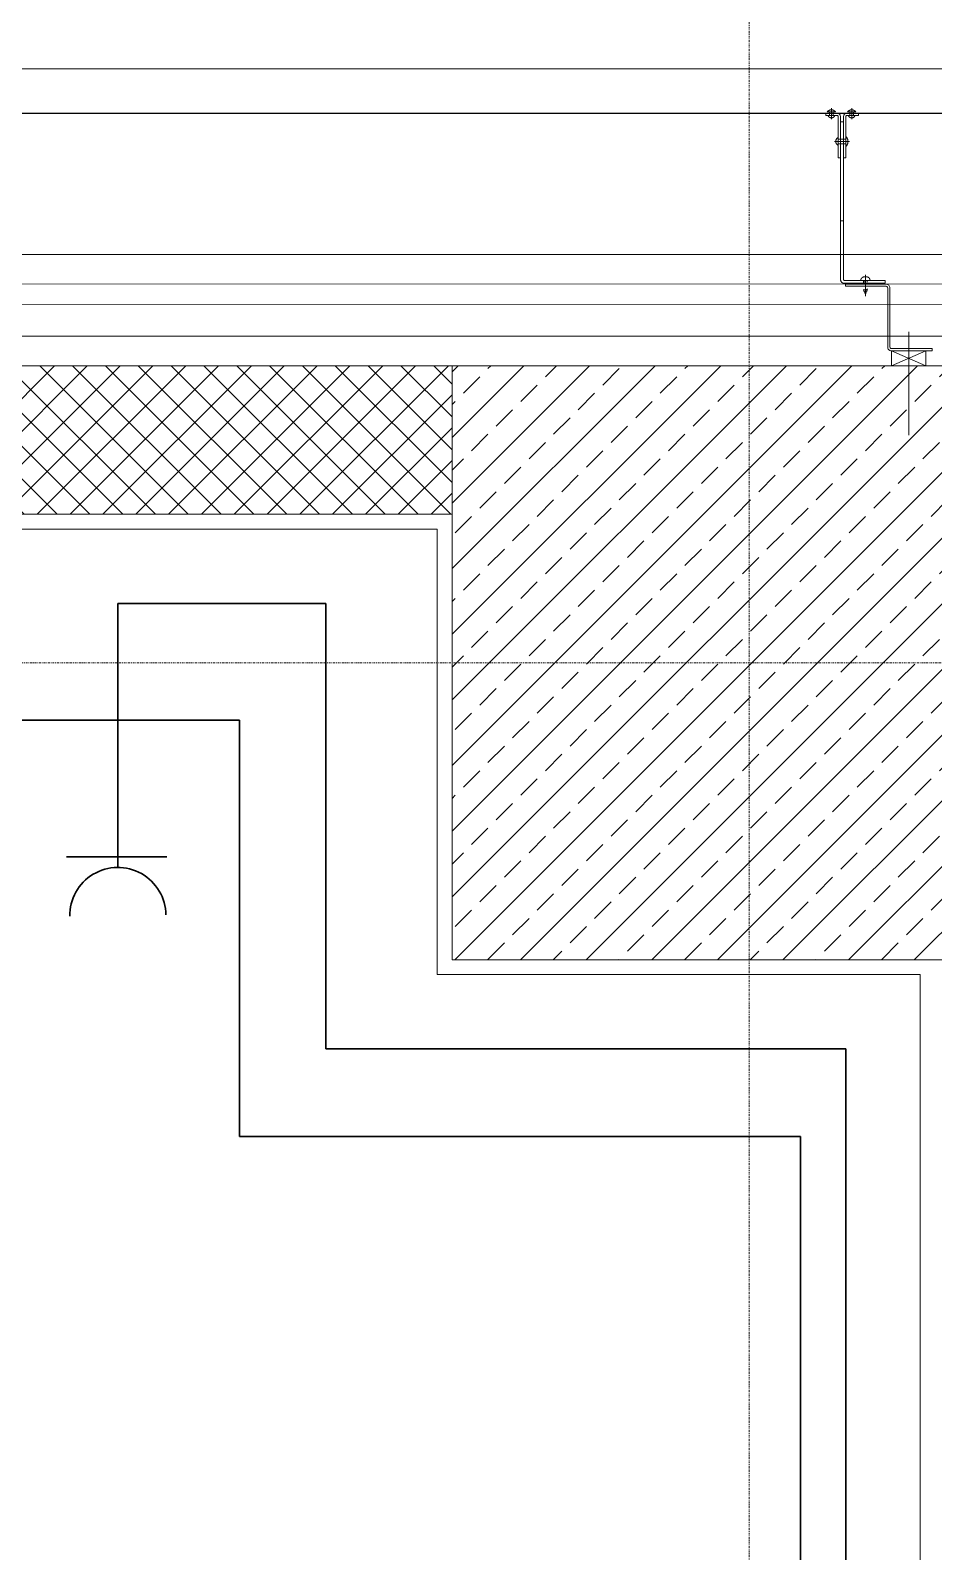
# Model space of a CAD drawing. Extents: x -1439 to 23780, y -1362 to 4476.
# Drawn here: x 15815.7 to 15937.3, y 2665.3 to 2870.2 of the extents above; entities that cross this region are included whole.
import ezdxf

# ---------------------------------------------------------------- set-up
doc = ezdxf.new("R2010")
doc.units = 0
doc.header["$MEASUREMENT"] = 0
doc.linetypes.add('Audi$0$DASHDOT2', pattern=[0.5, 0.25, -0.125, 0, -0.125])
doc.layers.get('0').update_dxf_attribs({"color": 9, "lineweight": 9})
for name, color, linetype, lineweight in [('Audi$0$00', 8, 'Continuous', 9), ('Audi$0$01', 8, 'Continuous', 9), ('Audi$0$06C', 8, 'Continuous', 9), ('Audi$0$06D', 8, 'Continuous', 9), ('Audi$0$09W', 8, 'Continuous', 9), ('Audi$0$10', 8, 'Continuous', 9), ('Audi$0$14', 8, 'Continuous', 9), ('Audi$0$24', 8, 'Audi$0$DASHDOT2', 9), ('Audi$0$33', 8, 'Audi$0$BATTING', 9), ('Audi$0$35', 8, 'Continuous', 9), ('E-KABLO', 7, 'Continuous', 30), ('E-PRİZ', 7, 'Continuous', 30)]:
    doc.layers.add(name, color=color, linetype=linetype, lineweight=lineweight)
doc.linetypes.add('Audi$0$BATTING', pattern='A,0.0001,-0.1,[134,ltypeshp.shx,S=0.1,R=0,X=-0.1,Y=0],-0.2,[134,ltypeshp.shx,S=0.1,R=180,X=0.1,Y=0],-0.1', length=0.4001)

# ---------------------------------------------------------------- blocks, each defined once
blk = doc.blocks.new('Audi$0$p-kolon_80x80')
at = {"layer": 'Audi$0$09W'}
h = blk.add_hatch(dxfattribs=at)
h.set_pattern_fill('ANSI33', color=256, scale=25, style=0)
h.set_pattern_definition([(45, (-1222.5, -385), (-4.419417, 4.419417), []), (45, (-1218.0806, -385), (-4.419417, 4.419417), [3.125, -1.5625])])
h.paths.add_polyline_path([(-40, -40), (40, -40), (40, 40), (-40, 40)])
blk.add_lwpolyline([(-40, -40), (40, -40), (40, 40), (-40, 40)], close=True)
blk = doc.blocks.new('Audi$0$P-AKS_AUDI')
at = {"layer": 'Audi$0$24'}
for points in [[(-700, -2590), (-700, 1250)], [(-3840, 0), (360, 0)]]:
    blk.add_lwpolyline(points, dxfattribs=at)
blk = doc.blocks.new('Audi$0$p- alum kaplama profil')
at = {"lineweight": 13}
blk.add_lwpolyline([(7.12, 12.59), (7.12, 26.49)], dxfattribs=at)
at = {"lineweight": 5}
blk.add_lwpolyline([(9.44, 15.16), (4.79, 15.16), (4.79, 17.16), (9.44, 17.16)], close=True, dxfattribs=at)
for points in [[(4.79, 15.16), (9.44, 17.16)], [(9.44, 15.16), (4.79, 17.16)]]:
    blk.add_lwpolyline(points, dxfattribs=at)
at = {"lineweight": 18}
blk.add_lwpolyline([(4.09, 6.16), (-1.41, 6.16), (-1.41, 6.46), (4.09, 6.46, 0.414214), (4.29, 6.66), (4.29, 14.66, -0.414214), (4.79, 15.16), (10.29, 15.16), (10.29, 14.86), (4.79, 14.86, 0.414214), (4.59, 14.66), (4.59, 6.66, -0.414214)], format="xyb", close=True, dxfattribs=at)
blk.add_lwpolyline([(-2.06, 5.56), (-2.06, -2.34), (-2.06, -15.69), (-1.66, -15.69), (-1.66, -2.34), (-1.66, 5.56), (-1.66, 5.56), (-1.66, 5.57), (-1.66, 5.57), (-1.66, 5.58), (-1.66, 5.58), (-1.65, 5.59), (-1.65, 5.59), (-1.65, 5.59), (-1.65, 5.6), (-1.65, 5.6), (-1.64, 5.61), (-1.64, 5.61), (-1.64, 5.62), (-1.64, 5.62), (-1.63, 5.62), (-1.63, 5.63), (-1.63, 5.63), (-1.62, 5.63), (-1.62, 5.64), (-1.61, 5.64), (-1.61, 5.64), (-1.61, 5.64), (-1.6, 5.65), (-1.6, 5.65), (-1.59, 5.65), (-1.59, 5.65), (-1.58, 5.65), (-1.58, 5.65), (-1.57, 5.66), (-1.57, 5.66), (-1.56, 5.66), (-1.56, 5.66), (3.94, 5.66), (3.94, 6.06), (-1.56, 6.06), (-1.58, 6.06), (-1.61, 6.05), (-1.63, 6.05), (-1.66, 6.05), (-1.68, 6.04), (-1.7, 6.03), (-1.73, 6.03), (-1.75, 6.02), (-1.77, 6.01), (-1.79, 6), (-1.82, 5.99), (-1.84, 5.97), (-1.86, 5.96), (-1.88, 5.94), (-1.89, 5.93), (-1.91, 5.91), (-1.93, 5.89), (-1.95, 5.87), (-1.96, 5.85), (-1.97, 5.83), (-1.99, 5.81), (-2, 5.79), (-2.01, 5.77), (-2.02, 5.75), (-2.03, 5.72), (-2.04, 5.7), (-2.04, 5.68), (-2.05, 5.65), (-2.05, 5.63), (-2.06, 5.61), (-2.06, 5.58)], close=True)
blk.add_lwpolyline([(-1.66, -2.34), (-2.06, -2.34)])
for points in [[(-2.36, -10.84), (-2.36, -16.39), (-2.36, -16.39, -0.414214), (-2.51, -16.54), (-2.51, -16.54), (-4.06, -16.54), (-4.06, -16.84), (-2.51, -16.84), (-2.51, -16.84, 0.414214), (-2.06, -16.39), (-2.06, -10.84)], [(-1.36, -10.84), (-1.66, -10.84), (-1.66, -16.39, 0.414214), (-1.21, -16.84), (-1.21, -16.84), (0.34, -16.84), (0.34, -16.54), (-1.21, -16.54), (-1.21, -16.54, -0.414214), (-1.36, -16.39), (-1.36, -16.39)]]:
    blk.add_lwpolyline(points, format="xyb", close=True)
for points in [[(1.61, 6.87, -10), (0.98, 6.96, -10)], [(1.56, 7.05, -10), (1.02, 7.13, -10)], [(1.05, 6.91, -10), (1.29, 7.56, -10)], [(1.29, 4.93, -10), (1.29, 7.8, -10)], [(1.53, 6.82, -10), (1.29, 7.56, -10)], [(1.29, 6.16, -10), (1.29, 6.26, -10)], [(0.67, 5.66, -10), (1.91, 5.66, -10)], [(0.67, 5.66, -10), (0.67, 5.64, -10), (0.67, 5.62, -10), (0.67, 5.6, -10), (0.68, 5.58, -10), (0.68, 5.56, -10), (0.69, 5.54, -10), (0.69, 5.52, -10), (0.7, 5.5, -10), (0.7, 5.48, -10), (0.71, 5.46, -10), (0.72, 5.45, -10), (0.73, 5.43, -10), (0.74, 5.41, -10), (0.75, 5.4, -10), (0.76, 5.38, -10), (0.77, 5.36, -10), (0.79, 5.35, -10), (0.8, 5.33, -10), (0.81, 5.32, -10), (0.83, 5.31, -10), (0.84, 5.29, -10), (0.86, 5.28, -10), (0.87, 5.27, -10), (0.89, 5.26, -10), (0.91, 5.25, -10), (0.92, 5.24, -10), (0.94, 5.23, -10), (0.96, 5.22, -10), (0.98, 5.21, -10), (1, 5.21, -10), (1.02, 5.2, -10), (1.03, 5.2, -10)], [(0.96, 5.66, -10), (0.97, 5.66, -10), (0.97, 5.66, -10), (0.97, 5.66, -10), (0.98, 5.66, -10), (0.98, 5.66, -10), (0.99, 5.66, -10), (0.99, 5.66, -10), (1, 5.66, -10), (1, 5.67, -10), (1, 5.67, -10), (1.01, 5.67, -10), (1.01, 5.67, -10), (1.01, 5.67, -10), (1.02, 5.68, -10), (1.02, 5.68, -10), (1.02, 5.68, -10), (1.03, 5.69, -10), (1.03, 5.69, -10), (1.03, 5.69, -10), (1.04, 5.7, -10), (1.04, 5.7, -10), (1.04, 5.7, -10), (1.04, 5.71, -10), (1.04, 5.71, -10), (1.05, 5.72, -10), (1.05, 5.72, -10), (1.05, 5.72, -10), (1.05, 5.73, -10), (1.05, 5.73, -10), (1.05, 5.74, -10), (1.05, 5.74, -10), (1.05, 5.75, -10)], [(1.33, 5.85, -10), (0.98, 5.88, -10)], [(1.03, 5.2, -10), (1.04, 5.2, -10), (1.05, 5.19, -10), (1.05, 5.19, -10), (1.06, 5.19, -10), (1.06, 5.19, -10), (1.07, 5.19, -10), (1.07, 5.19, -10), (1.08, 5.19, -10), (1.08, 5.19, -10), (1.09, 5.19, -10), (1.09, 5.18, -10), (1.1, 5.18, -10), (1.1, 5.18, -10), (1.11, 5.18, -10), (1.11, 5.18, -10), (1.12, 5.18, -10), (1.12, 5.18, -10), (1.13, 5.18, -10), (1.13, 5.18, -10), (1.14, 5.18, -10), (1.15, 5.18, -10), (1.15, 5.18, -10), (1.16, 5.17, -10), (1.16, 5.17, -10), (1.17, 5.17, -10), (1.17, 5.17, -10), (1.18, 5.17, -10), (1.18, 5.17, -10), (1.19, 5.17, -10), (1.19, 5.17, -10), (1.2, 5.17, -10), (1.2, 5.17, -10)], [(1.05, 5.83, -10), (1.05, 6.01, -10)], [(1.05, 5.75, -10), (1.05, 5.83, -10)], [(1.2, 5.17, -10), (1.2, 5.2, -10)], [(1.38, 5.2, -10), (1.2, 5.2, -10)], [(1.38, 5.17, -10), (1.38, 5.2, -10)], [(1.38, 5.17, -10), (1.38, 5.17, -10), (1.39, 5.17, -10), (1.39, 5.17, -10), (1.4, 5.17, -10), (1.41, 5.17, -10), (1.41, 5.17, -10), (1.42, 5.17, -10), (1.42, 5.17, -10), (1.43, 5.17, -10), (1.43, 5.18, -10), (1.44, 5.18, -10), (1.44, 5.18, -10), (1.45, 5.18, -10), (1.45, 5.18, -10), (1.46, 5.18, -10), (1.46, 5.18, -10), (1.47, 5.18, -10), (1.47, 5.18, -10), (1.48, 5.18, -10), (1.48, 5.18, -10), (1.49, 5.18, -10), (1.5, 5.19, -10), (1.5, 5.19, -10), (1.51, 5.19, -10), (1.51, 5.19, -10), (1.52, 5.19, -10), (1.52, 5.19, -10), (1.53, 5.19, -10), (1.53, 5.19, -10), (1.54, 5.19, -10), (1.54, 5.2, -10), (1.55, 5.2, -10)], [(1.53, 5.75, -10), (1.53, 5.92, -10)], [(1.53, 5.75, -10), (1.53, 5.74, -10), (1.53, 5.74, -10), (1.53, 5.73, -10), (1.53, 5.73, -10), (1.53, 5.72, -10), (1.54, 5.72, -10), (1.54, 5.72, -10), (1.54, 5.71, -10), (1.54, 5.71, -10), (1.54, 5.7, -10), (1.54, 5.7, -10), (1.55, 5.7, -10), (1.55, 5.69, -10), (1.55, 5.69, -10), (1.55, 5.69, -10), (1.56, 5.68, -10), (1.56, 5.68, -10), (1.56, 5.68, -10), (1.57, 5.67, -10), (1.57, 5.67, -10), (1.58, 5.67, -10), (1.58, 5.67, -10), (1.58, 5.67, -10), (1.59, 5.66, -10), (1.59, 5.66, -10), (1.6, 5.66, -10), (1.6, 5.66, -10), (1.6, 5.66, -10), (1.61, 5.66, -10), (1.61, 5.66, -10), (1.62, 5.66, -10), (1.62, 5.66, -10)], [(1.55, 5.2, -10), (1.57, 5.2, -10), (1.59, 5.21, -10), (1.6, 5.21, -10), (1.62, 5.22, -10), (1.64, 5.23, -10), (1.66, 5.24, -10), (1.68, 5.25, -10), (1.69, 5.26, -10), (1.71, 5.27, -10), (1.73, 5.28, -10), (1.74, 5.29, -10), (1.76, 5.31, -10), (1.77, 5.32, -10), (1.78, 5.33, -10), (1.8, 5.35, -10), (1.81, 5.36, -10), (1.82, 5.38, -10), (1.83, 5.4, -10), (1.84, 5.41, -10), (1.85, 5.43, -10), (1.86, 5.45, -10), (1.87, 5.46, -10), (1.88, 5.48, -10), (1.89, 5.5, -10), (1.89, 5.52, -10), (1.9, 5.54, -10), (1.9, 5.56, -10), (1.9, 5.58, -10), (1.91, 5.6, -10), (1.91, 5.62, -10), (1.91, 5.64, -10), (1.91, 5.66, -10)], [(-2.86, -13.04, 0), (-0.86, -13.04, 0)], [(-2.36, -12.52, 0), (-2.4, -12.53, 0), (-2.43, -12.56, 0), (-2.47, -12.58, 0), (-2.5, -12.6, 0), (-2.53, -12.63, 0), (-2.56, -12.66, 0), (-2.59, -12.69, 0), (-2.61, -12.73, 0), (-2.63, -12.76, 0), (-2.65, -12.8, 0), (-2.67, -12.84, 0), (-2.68, -12.88, 0), (-2.69, -12.92, 0), (-2.7, -12.96, 0), (-2.71, -13, 0), (-2.71, -13.04, 0), (-2.71, -13.08, 0), (-2.7, -13.13, 0), (-2.69, -13.17, 0), (-2.68, -13.21, 0), (-2.67, -13.25, 0), (-2.65, -13.28, 0), (-2.63, -13.32, 0), (-2.61, -13.36, 0), (-2.59, -13.39, 0), (-2.56, -13.42, 0), (-2.53, -13.45, 0), (-2.5, -13.48, 0), (-2.47, -13.51, 0), (-2.43, -13.53, 0), (-2.4, -13.55, 0), (-2.36, -13.57, 0)], [(-2.36, -13.04, 0), (-2.36, -12.52, 0)], [(-2.36, -13.04, 0), (-2.36, -12.73, 0)], [(-2.36, -12.73, 0), (-2.36, -13.04, 0)], [(-1.36, -12.73, 0), (-2.36, -12.73, 0)], [(-2.36, -13.04, 0), (-2.36, -13.36, 0)], [(-2.36, -13.04, 0), (-2.36, -13.57, 0)], [(-2.36, -13.36, 0), (-2.36, -13.04, 0)], [(-1.36, -13.36, 0), (-2.36, -13.36, 0)], [(-1.36, -13.04, 0), (-1.36, -12.37, 0)], [(-1.36, -13.72, 0), (-1.32, -13.68, 0), (-1.29, -13.65, 0), (-1.26, -13.61, 0), (-1.23, -13.58, 0), (-1.2, -13.54, 0), (-1.18, -13.5, 0), (-1.16, -13.45, 0), (-1.14, -13.41, 0), (-1.12, -13.37, 0), (-1.1, -13.32, 0), (-1.09, -13.28, 0), (-1.08, -13.23, 0), (-1.07, -13.18, 0), (-1.06, -13.14, 0), (-1.06, -13.09, 0), (-1.06, -13.04, 0), (-1.06, -12.99, 0), (-1.06, -12.95, 0), (-1.07, -12.9, 0), (-1.08, -12.85, 0), (-1.09, -12.81, 0), (-1.1, -12.76, 0), (-1.12, -12.72, 0), (-1.14, -12.67, 0), (-1.16, -12.63, 0), (-1.18, -12.59, 0), (-1.2, -12.55, 0), (-1.23, -12.51, 0), (-1.26, -12.47, 0), (-1.29, -12.43, 0), (-1.32, -12.4, 0), (-1.36, -12.37, 0)], [(-1.36, -13.04, 0), (-1.36, -13.72, 0)], [(-2.85, -16.54, 0), (-2.86, -16.51, 0), (-2.87, -16.47, 0), (-2.89, -16.44, 0), (-2.91, -16.41, 0), (-2.93, -16.38, 0), (-2.96, -16.35, 0), (-2.98, -16.33, 0), (-3.01, -16.31, 0), (-3.04, -16.29, 0), (-3.07, -16.27, 0), (-3.11, -16.25, 0), (-3.14, -16.24, 0), (-3.18, -16.23, 0), (-3.21, -16.22, 0), (-3.25, -16.22, 0), (-3.29, -16.22, 0), (-3.32, -16.22, 0), (-3.36, -16.22, 0), (-3.39, -16.23, 0), (-3.43, -16.24, 0), (-3.46, -16.25, 0), (-3.5, -16.27, 0), (-3.53, -16.29, 0), (-3.56, -16.31, 0), (-3.59, -16.33, 0), (-3.61, -16.35, 0), (-3.64, -16.38, 0), (-3.66, -16.41, 0), (-3.68, -16.44, 0), (-3.7, -16.47, 0), (-3.71, -16.51, 0), (-3.73, -16.54, 0)], [(-3.29, -17.54, 0), (-3.29, -16.04, 0)], [(-1, -16.54, 0), (-0.98, -16.51, 0), (-0.97, -16.47, 0), (-0.95, -16.44, 0), (-0.93, -16.41, 0), (-0.91, -16.38, 0), (-0.88, -16.35, 0), (-0.86, -16.33, 0), (-0.83, -16.31, 0), (-0.8, -16.29, 0), (-0.77, -16.27, 0), (-0.73, -16.25, 0), (-0.7, -16.24, 0), (-0.66, -16.23, 0), (-0.63, -16.22, 0), (-0.59, -16.22, 0), (-0.56, -16.22, 0), (-0.52, -16.22, 0), (-0.48, -16.22, 0), (-0.45, -16.23, 0), (-0.41, -16.24, 0), (-0.38, -16.25, 0), (-0.34, -16.27, 0), (-0.31, -16.29, 0), (-0.28, -16.31, 0), (-0.25, -16.33, 0), (-0.23, -16.35, 0), (-0.2, -16.38, 0), (-0.18, -16.41, 0), (-0.16, -16.44, 0), (-0.14, -16.47, 0), (-0.13, -16.51, 0), (-0.12, -16.54, 0)], [(-0.56, -17.54, 0), (-0.56, -16.04, 0)], [(-3.84, -17.04, 0), (-3.81, -17.07, 0), (-3.78, -17.1, 0), (-3.75, -17.12, 0), (-3.72, -17.15, 0), (-3.69, -17.17, 0), (-3.66, -17.19, 0), (-3.62, -17.21, 0), (-3.59, -17.23, 0), (-3.55, -17.24, 0), (-3.52, -17.26, 0), (-3.48, -17.27, 0), (-3.44, -17.28, 0), (-3.4, -17.28, 0), (-3.36, -17.29, 0), (-3.32, -17.29, 0), (-3.29, -17.29, 0), (-3.25, -17.29, 0), (-3.21, -17.29, 0), (-3.17, -17.28, 0), (-3.13, -17.28, 0), (-3.09, -17.27, 0), (-3.06, -17.26, 0), (-3.02, -17.24, 0), (-2.98, -17.23, 0), (-2.95, -17.21, 0), (-2.91, -17.19, 0), (-2.88, -17.17, 0), (-2.85, -17.15, 0), (-2.82, -17.12, 0), (-2.79, -17.1, 0), (-2.76, -17.07, 0), (-2.73, -17.04, 0)], [(-3.29, -17.04, 0), (-3.84, -17.04, 0)], [(-3.29, -16.54, 0), (-3.73, -16.54, 0)], [(-3.29, -16.54, 0), (-3.55, -16.54, 0)], [(-3.55, -16.54, 0), (-3.29, -16.54, 0)], [(-3.55, -17.04, 0), (-3.55, -16.54, 0)], [(-3.29, -16.54, 0), (-2.85, -16.54, 0)], [(-3.29, -16.54, 0), (-3.03, -16.54, 0)], [(-3.03, -16.54, 0), (-3.29, -16.54, 0)], [(-3.29, -17.04, 0), (-2.73, -17.04, 0)], [(-3.03, -17.04, 0), (-3.03, -16.54, 0)], [(-0.56, -17.04, 0), (-1.11, -17.04, 0)], [(0, -17.04, 0), (-0.03, -17.07, 0), (-0.06, -17.1, 0), (-0.09, -17.12, 0), (-0.12, -17.15, 0), (-0.15, -17.17, 0), (-0.18, -17.19, 0), (-0.22, -17.21, 0), (-0.25, -17.23, 0), (-0.29, -17.24, 0), (-0.33, -17.26, 0), (-0.36, -17.27, 0), (-0.4, -17.28, 0), (-0.44, -17.28, 0), (-0.48, -17.29, 0), (-0.52, -17.29, 0), (-0.56, -17.29, 0), (-0.59, -17.29, 0), (-0.63, -17.29, 0), (-0.67, -17.28, 0), (-0.71, -17.28, 0), (-0.75, -17.27, 0), (-0.79, -17.26, 0), (-0.82, -17.24, 0), (-0.86, -17.23, 0), (-0.89, -17.21, 0), (-0.93, -17.19, 0), (-0.96, -17.17, 0), (-0.99, -17.15, 0), (-1.02, -17.12, 0), (-1.05, -17.1, 0), (-1.08, -17.07, 0), (-1.11, -17.04, 0)], [(-0.56, -16.54, 0), (-1, -16.54, 0)], [(-0.56, -16.54, 0), (-0.82, -16.54, 0)], [(-0.82, -16.54, 0), (-0.56, -16.54, 0)], [(-0.82, -17.04, 0), (-0.82, -16.54, 0)], [(-0.56, -16.54, 0), (-0.3, -16.54, 0)], [(-0.56, -16.54, 0), (-0.12, -16.54, 0)], [(-0.3, -16.54, 0), (-0.56, -16.54, 0)], [(-0.56, -17.04, 0), (0, -17.04, 0)], [(-0.3, -17.04, 0), (-0.3, -16.54, 0)]]:
    blk.add_polyline3d(points)
blk = doc.blocks.new('Audi$0$p-2. kat planı')
at = {"layer": 'Audi$0$09W'}
h = blk.add_hatch(dxfattribs=at)
h.set_pattern_fill('ANSI37', color=256, scale=25, style=0)
h.set_pattern_definition([(45, (5945, 4e-12), (-2.2097087, 2.2097087), []), (135, (5945, 4e-12), (-2.2097087, -2.2097087), [])])
h.paths.add_polyline_path([(15872.5, 2825), (15800, 2825), (15800, 2805), (15872.5, 2805)])
at = {"layer": 'Audi$0$00'}
blk.add_lwpolyline([(15872.5, 2825), (15800, 2825), (15800, 2805), (15872.5, 2805)], close=True, dxfattribs=at)
at = {"layer": 'Audi$0$06C'}
blk.add_lwpolyline([(13012.5, 1124.33), (13012.5, 1124.33), (13012.5, 2865), (16712.5, 2865), (16712.49, 2206.39)], dxfattribs=at)
blk.add_lwpolyline([(13012.5, 1124.33), (13012.5, 1124.33), (13012.5, 2865), (16712.5, 2865), (16712.49, 2206.39)], dxfattribs=at)
at = {"layer": 'Audi$0$06D'}
for points in [[(16687.5, 2206.69), (16687.5, 2840), (15800, 2840)], [(16680.7, 2214.69), (16680.71, 2833.2), (15800, 2833.26)]]:
    blk.add_lwpolyline(points, dxfattribs=at)
at = {"layer": 'Audi$0$10'}
for points, const_width in [([(13018.5, 1124.33), (13018.5, 2859), (16706.5, 2859), (16706.5, 2206.39)], 0.2), ([(13018.5, 1124.33), (13018.5, 2859), (16706.5, 2859), (16706.5, 2206.39)], 0.2), ([(16683.5, 2206.69), (16683.5, 2836), (15793.55, 2836)], 0.1)]:
    blk.add_lwpolyline(points, dxfattribs=dict(at, const_width=const_width))
at = {"layer": 'Audi$0$14'}
blk.add_lwpolyline([(15798, 2819.3), (15798, 2803), (15800, 2803), (15870.5, 2803), (15870.5, 2743), (15935.5, 2743), (15935.5, 2447), (15870.5, 2447), (15870.5, 2363), (15959.5, 2363)], dxfattribs=at)
at = {"layer": 'Audi$0$33', "ltscale": 0.4}
blk.add_lwpolyline([(16676.5, 2214.69), (16676.5, 2829), (15800, 2829)], dxfattribs=at)
at = {"layer": 'Audi$0$01'}
blk.add_blockref('Audi$0$p-kolon_80x80', (15912.5, 2785), dxfattribs=at)
at = {"layer": 'Audi$0$10', "xscale": -1, "rotation": 180}
blk.add_blockref('Audi$0$p- alum kaplama profil', (15926.86, 2842.16), dxfattribs=at)
at = {"layer": 'Audi$0$24'}
blk.add_blockref('Audi$0$P-AKS_AUDI', (16612.5, 2785), dxfattribs=at)
blk = doc.blocks.new('100_PRİZ')
at = {"layer": 'E-PRİZ', "color": 4}
for p, q in [((0, 2.4), (0, 0)), ((-1.223, 2.136), (1.279, 2.136))]:
    blk.add_line(p, q, dxfattribs=at)
blk.add_arc((0, 3.6), 1.2, 180.7551, 0.7551, dxfattribs=at)

msp = doc.modelspace()

# ---------------------------------------------------------------- linework, layer by layer
at = {"layer": 'Audi$0$35'}
msp.add_lwpolyline([(14487.5, 2447), (14487.5, 2743), (14554.5, 2743), (14554.5, 2803), (15170.5, 2803), (15170.5, 2743), (15254.5, 2743), (15254.5, 2803), (15870.5, 2803), (15870.5, 2743), (15935.5, 2743), (15935.5, 2447), (15870.5, 2447), (15870.5, 2363), (15254.5, 2363), (15254.5, 2447), (15170.5, 2447), (15170.5, 2363), (14554.5, 2363), (14554.5, 2447)], close=True, dxfattribs=at)
at = {"layer": 'E-KABLO', "color": 6}
for p, q in [((15855.5, 2793), (15827.5, 2793)), ((15827.5, 2770.39), (15827.5, 2793)), ((15855.5, 2733), (15855.5, 2793)), ((15925.5, 2733), (15855.5, 2733)), ((15925.5, 2576.91), (15925.5, 2733))]:
    msp.add_line(p, q, dxfattribs=at)
at = {"layer": 'E-KABLO', "color": 4, "ltscale": 40}
for p, q in [((15601.96, 2777.27), (15843.88, 2777.27)), ((15843.88, 2777.27), (15843.88, 2721.21)), ((15843.88, 2721.21), (15919.4, 2721.21)), ((15919.4, 2721.21), (15919.4, 2480.66))]:
    msp.add_line(p, q, dxfattribs=at)

# ---------------------------------------------------------------- block references
msp.add_blockref('Audi$0$p-2. kat planı', (0, 0))
at = {"layer": 'E-PRİZ', "xscale": 5.399999999999998, "yscale": 5.399999999999998, "zscale": 5.399999999999998, "rotation": 180}
msp.add_blockref('100_PRİZ', (15827.5, 2770.39), dxfattribs=at)

doc.saveas('drawing.dxf')
